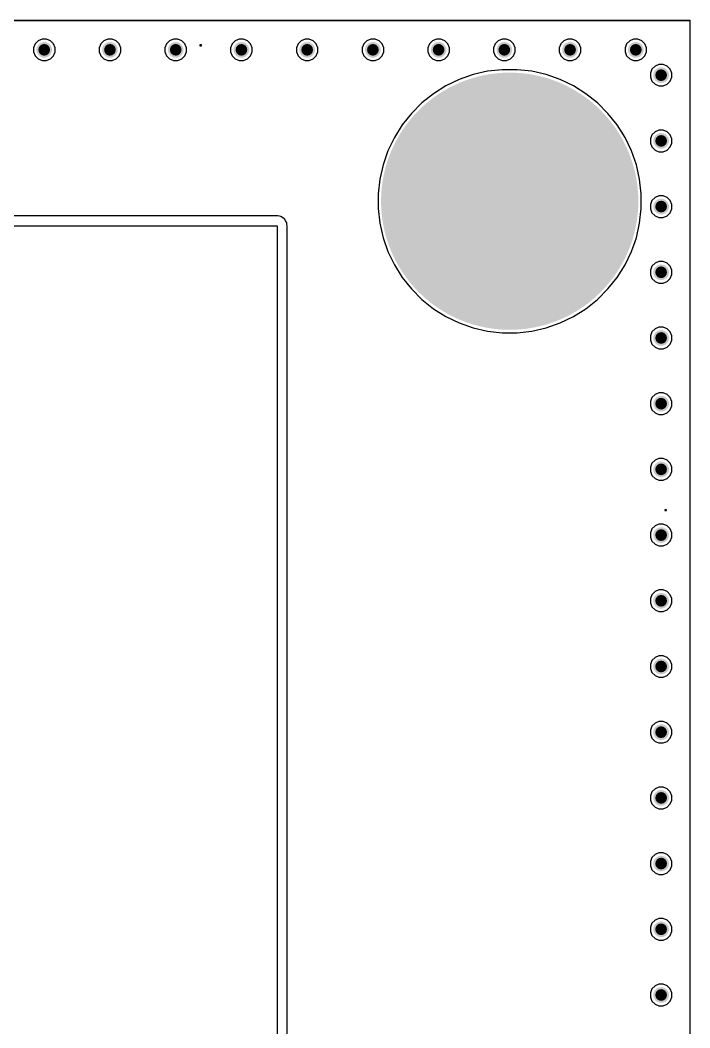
# Model space of a CAD drawing. Header units: millimetres. Extents: x -9 to 259, y -9 to 194.
# Drawn here: x 224 to 258.4, y 142 to 193.8 of the extents above; entities that cross this region are included whole.
import ezdxf

# ---------------------------------------------------------------- set-up
doc = ezdxf.new("R2010")
doc.units = ezdxf.units.MM
for name, color, linetype in [('BottomLayer', 5, 'Continuous'), ('BottomSolder', 6, 'Continuous'), ('MultiLayer', 9, 'Continuous'), ('PadHoleLayer', 156, 'Continuous'), ('TopLayer', 1, 'Continuous'), ('TopOverlay', 2, 'Continuous'), ('TopSolder', 216, 'Continuous'), ('ViaHoleLayer', 16, 'Continuous')]:
    doc.layers.add(name, color=color, linetype=linetype)

msp = doc.modelspace()

# ---------------------------------------------------------------- hatches: boundary and pattern name
at = {"layer": 'BottomLayer'}
h = msp.add_hatch(color=5, dxfattribs=at)
edge = h.paths.add_edge_path()
edge.add_arc((225.234, 192.253), 0.3, 0, 360)
h = msp.add_hatch(color=5, dxfattribs=at)
edge = h.paths.add_edge_path()
edge.add_arc((225.234, 192.253), 0.3, 0, 360)
h = msp.add_hatch(color=5, dxfattribs=at)
edge = h.paths.add_edge_path()
edge.add_arc((228.607, 192.253), 0.3, 0, 360)
h = msp.add_hatch(color=5, dxfattribs=at)
edge = h.paths.add_edge_path()
edge.add_arc((231.981, 192.253), 0.3, 0, 360)
h = msp.add_hatch(color=5, dxfattribs=at)
edge = h.paths.add_edge_path()
edge.add_arc((235.354, 192.253), 0.3, 0, 360)
h = msp.add_hatch(color=5, dxfattribs=at)
edge = h.paths.add_edge_path()
edge.add_arc((238.728, 192.253), 0.3, 0, 360)
h = msp.add_hatch(color=5, dxfattribs=at)
edge = h.paths.add_edge_path()
edge.add_arc((242.101, 192.253), 0.3, 0, 360)
h = msp.add_hatch(color=5, dxfattribs=at)
edge = h.paths.add_edge_path()
edge.add_arc((245.474, 192.253), 0.3, 0, 360)
h = msp.add_hatch(color=5, dxfattribs=at)
edge = h.paths.add_edge_path()
edge.add_arc((248.848, 192.253), 0.3, 0, 360)
h = msp.add_hatch(color=5, dxfattribs=at)
edge = h.paths.add_edge_path()
edge.add_arc((252.221, 192.253), 0.3, 0, 360)
h = msp.add_hatch(color=5, dxfattribs=at)
edge = h.paths.add_edge_path()
edge.add_arc((255.595, 192.253), 0.3, 0, 360)
h = msp.add_hatch(color=5, dxfattribs=at)
edge = h.paths.add_edge_path()
edge.add_arc((249.123, 184.48), 6.5, 0, 360)
h = msp.add_hatch(color=5, dxfattribs=at)
edge = h.paths.add_edge_path()
edge.add_arc((256.896, 190.952), 0.3, 0, 360)
h = msp.add_hatch(color=5, dxfattribs=at)
edge = h.paths.add_edge_path()
edge.add_arc((256.896, 187.578), 0.3, 0, 360)
h = msp.add_hatch(color=5, dxfattribs=at)
edge = h.paths.add_edge_path()
edge.add_arc((256.896, 184.205), 0.3, 0, 360)
h = msp.add_hatch(color=5, dxfattribs=at)
edge = h.paths.add_edge_path()
edge.add_arc((256.896, 180.832), 0.3, 0, 360)
h = msp.add_hatch(color=5, dxfattribs=at)
edge = h.paths.add_edge_path()
edge.add_arc((256.896, 177.458), 0.3, 0, 360)
h = msp.add_hatch(color=5, dxfattribs=at)
edge = h.paths.add_edge_path()
edge.add_arc((256.896, 174.085), 0.3, 0, 360)
h = msp.add_hatch(color=5, dxfattribs=at)
edge = h.paths.add_edge_path()
edge.add_arc((256.896, 170.711), 0.3, 0, 360)
h = msp.add_hatch(color=5, dxfattribs=at)
edge = h.paths.add_edge_path()
edge.add_arc((256.896, 167.338), 0.3, 0, 360)
h = msp.add_hatch(color=5, dxfattribs=at)
edge = h.paths.add_edge_path()
edge.add_arc((256.896, 163.965), 0.3, 0, 360)
h = msp.add_hatch(color=5, dxfattribs=at)
edge = h.paths.add_edge_path()
edge.add_arc((256.896, 160.591), 0.3, 0, 360)
h = msp.add_hatch(color=5, dxfattribs=at)
edge = h.paths.add_edge_path()
edge.add_arc((256.896, 157.218), 0.3, 0, 360)
h = msp.add_hatch(color=5, dxfattribs=at)
edge = h.paths.add_edge_path()
edge.add_arc((256.896, 153.844), 0.3, 0, 360)
h = msp.add_hatch(color=5, dxfattribs=at)
edge = h.paths.add_edge_path()
edge.add_arc((256.896, 150.471), 0.3, 0, 360)
h = msp.add_hatch(color=5, dxfattribs=at)
edge = h.paths.add_edge_path()
edge.add_arc((256.896, 147.098), 0.3, 0, 360)
h = msp.add_hatch(color=5, dxfattribs=at)
edge = h.paths.add_edge_path()
edge.add_arc((256.896, 143.724), 0.3, 0, 360)
at = {"layer": 'BottomSolder'}
h = msp.add_hatch(color=6, dxfattribs=at)
edge = h.paths.add_edge_path()
edge.add_arc((225.234, 192.253), 0.402, 0, 360)
h = msp.add_hatch(color=6, dxfattribs=at)
edge = h.paths.add_edge_path()
edge.add_arc((225.234, 192.253), 0.402, 0, 360)
h = msp.add_hatch(color=6, dxfattribs=at)
edge = h.paths.add_edge_path()
edge.add_arc((228.607, 192.253), 0.402, 0, 360)
h = msp.add_hatch(color=6, dxfattribs=at)
edge = h.paths.add_edge_path()
edge.add_arc((231.981, 192.253), 0.402, 0, 360)
h = msp.add_hatch(color=6, dxfattribs=at)
edge = h.paths.add_edge_path()
edge.add_arc((235.354, 192.253), 0.402, 0, 360)
h = msp.add_hatch(color=6, dxfattribs=at)
edge = h.paths.add_edge_path()
edge.add_arc((238.728, 192.253), 0.402, 0, 360)
h = msp.add_hatch(color=6, dxfattribs=at)
edge = h.paths.add_edge_path()
edge.add_arc((242.101, 192.253), 0.402, 0, 360)
h = msp.add_hatch(color=6, dxfattribs=at)
edge = h.paths.add_edge_path()
edge.add_arc((245.474, 192.253), 0.402, 0, 360)
h = msp.add_hatch(color=6, dxfattribs=at)
edge = h.paths.add_edge_path()
edge.add_arc((248.848, 192.253), 0.402, 0, 360)
h = msp.add_hatch(color=6, dxfattribs=at)
edge = h.paths.add_edge_path()
edge.add_arc((252.221, 192.253), 0.402, 0, 360)
h = msp.add_hatch(color=6, dxfattribs=at)
edge = h.paths.add_edge_path()
edge.add_arc((255.595, 192.253), 0.402, 0, 360)
h = msp.add_hatch(color=6, dxfattribs=at)
edge = h.paths.add_edge_path()
edge.add_arc((249.123, 184.48), 6.602, 0, 360)
h = msp.add_hatch(color=6, dxfattribs=at)
edge = h.paths.add_edge_path()
edge.add_arc((256.896, 190.952), 0.402, 0, 360)
h = msp.add_hatch(color=6, dxfattribs=at)
edge = h.paths.add_edge_path()
edge.add_arc((256.896, 187.578), 0.402, 0, 360)
h = msp.add_hatch(color=6, dxfattribs=at)
edge = h.paths.add_edge_path()
edge.add_arc((256.896, 184.205), 0.402, 0, 360)
h = msp.add_hatch(color=6, dxfattribs=at)
edge = h.paths.add_edge_path()
edge.add_arc((256.896, 180.832), 0.402, 0, 360)
h = msp.add_hatch(color=6, dxfattribs=at)
edge = h.paths.add_edge_path()
edge.add_arc((256.896, 177.458), 0.402, 0, 360)
h = msp.add_hatch(color=6, dxfattribs=at)
edge = h.paths.add_edge_path()
edge.add_arc((256.896, 174.085), 0.402, 0, 360)
h = msp.add_hatch(color=6, dxfattribs=at)
edge = h.paths.add_edge_path()
edge.add_arc((256.896, 170.711), 0.402, 0, 360)
h = msp.add_hatch(color=6, dxfattribs=at)
edge = h.paths.add_edge_path()
edge.add_arc((256.896, 167.338), 0.402, 0, 360)
h = msp.add_hatch(color=6, dxfattribs=at)
edge = h.paths.add_edge_path()
edge.add_arc((256.896, 163.965), 0.402, 0, 360)
h = msp.add_hatch(color=6, dxfattribs=at)
edge = h.paths.add_edge_path()
edge.add_arc((256.896, 160.591), 0.402, 0, 360)
h = msp.add_hatch(color=6, dxfattribs=at)
edge = h.paths.add_edge_path()
edge.add_arc((256.896, 157.218), 0.402, 0, 360)
h = msp.add_hatch(color=6, dxfattribs=at)
edge = h.paths.add_edge_path()
edge.add_arc((256.896, 153.844), 0.402, 0, 360)
h = msp.add_hatch(color=6, dxfattribs=at)
edge = h.paths.add_edge_path()
edge.add_arc((256.896, 150.471), 0.402, 0, 360)
h = msp.add_hatch(color=6, dxfattribs=at)
edge = h.paths.add_edge_path()
edge.add_arc((256.896, 147.098), 0.402, 0, 360)
h = msp.add_hatch(color=6, dxfattribs=at)
edge = h.paths.add_edge_path()
edge.add_arc((256.896, 143.724), 0.402, 0, 360)
at = {"layer": 'MultiLayer'}
h = msp.add_hatch(color=9, dxfattribs=at)
edge = h.paths.add_edge_path()
edge.add_arc((249.123, 184.48), 6.5, 0, 360)
at = {"layer": 'PadHoleLayer'}
h = msp.add_hatch(color=156, dxfattribs=at)
edge = h.paths.add_edge_path()
edge.add_arc((249.123, 184.48), 4, 0, 360)
at = {"layer": 'TopLayer'}
h = msp.add_hatch(color=1, dxfattribs=at)
edge = h.paths.add_edge_path()
edge.add_arc((225.234, 192.253), 0.3, 0, 360)
h = msp.add_hatch(color=1, dxfattribs=at)
edge = h.paths.add_edge_path()
edge.add_arc((225.234, 192.253), 0.3, 0, 360)
h = msp.add_hatch(color=1, dxfattribs=at)
edge = h.paths.add_edge_path()
edge.add_arc((228.607, 192.253), 0.3, 0, 360)
h = msp.add_hatch(color=1, dxfattribs=at)
edge = h.paths.add_edge_path()
edge.add_arc((231.981, 192.253), 0.3, 0, 360)
h = msp.add_hatch(color=1, dxfattribs=at)
edge = h.paths.add_edge_path()
edge.add_arc((235.354, 192.253), 0.3, 0, 360)
h = msp.add_hatch(color=1, dxfattribs=at)
edge = h.paths.add_edge_path()
edge.add_arc((238.728, 192.253), 0.3, 0, 360)
h = msp.add_hatch(color=1, dxfattribs=at)
edge = h.paths.add_edge_path()
edge.add_arc((242.101, 192.253), 0.3, 0, 360)
h = msp.add_hatch(color=1, dxfattribs=at)
edge = h.paths.add_edge_path()
edge.add_arc((245.474, 192.253), 0.3, 0, 360)
h = msp.add_hatch(color=1, dxfattribs=at)
edge = h.paths.add_edge_path()
edge.add_arc((248.848, 192.253), 0.3, 0, 360)
h = msp.add_hatch(color=1, dxfattribs=at)
edge = h.paths.add_edge_path()
edge.add_arc((252.221, 192.253), 0.3, 0, 360)
h = msp.add_hatch(color=1, dxfattribs=at)
edge = h.paths.add_edge_path()
edge.add_arc((255.595, 192.253), 0.3, 0, 360)
h = msp.add_hatch(color=1, dxfattribs=at)
edge = h.paths.add_edge_path()
edge.add_arc((249.123, 184.48), 6.5, 0, 360)
h = msp.add_hatch(color=1, dxfattribs=at)
edge = h.paths.add_edge_path()
edge.add_arc((256.896, 190.952), 0.3, 0, 360)
h = msp.add_hatch(color=1, dxfattribs=at)
edge = h.paths.add_edge_path()
edge.add_arc((256.896, 187.578), 0.3, 0, 360)
h = msp.add_hatch(color=1, dxfattribs=at)
edge = h.paths.add_edge_path()
edge.add_arc((256.896, 184.205), 0.3, 0, 360)
h = msp.add_hatch(color=1, dxfattribs=at)
edge = h.paths.add_edge_path()
edge.add_arc((256.896, 180.832), 0.3, 0, 360)
h = msp.add_hatch(color=1, dxfattribs=at)
edge = h.paths.add_edge_path()
edge.add_arc((256.896, 177.458), 0.3, 0, 360)
h = msp.add_hatch(color=1, dxfattribs=at)
edge = h.paths.add_edge_path()
edge.add_arc((256.896, 174.085), 0.3, 0, 360)
h = msp.add_hatch(color=1, dxfattribs=at)
edge = h.paths.add_edge_path()
edge.add_arc((256.896, 170.711), 0.3, 0, 360)
h = msp.add_hatch(color=1, dxfattribs=at)
edge = h.paths.add_edge_path()
edge.add_arc((256.896, 167.338), 0.3, 0, 360)
h = msp.add_hatch(color=1, dxfattribs=at)
edge = h.paths.add_edge_path()
edge.add_arc((256.896, 163.965), 0.3, 0, 360)
h = msp.add_hatch(color=1, dxfattribs=at)
edge = h.paths.add_edge_path()
edge.add_arc((256.896, 160.591), 0.3, 0, 360)
h = msp.add_hatch(color=1, dxfattribs=at)
edge = h.paths.add_edge_path()
edge.add_arc((256.896, 157.218), 0.3, 0, 360)
h = msp.add_hatch(color=1, dxfattribs=at)
edge = h.paths.add_edge_path()
edge.add_arc((256.896, 153.844), 0.3, 0, 360)
h = msp.add_hatch(color=1, dxfattribs=at)
edge = h.paths.add_edge_path()
edge.add_arc((256.896, 150.471), 0.3, 0, 360)
h = msp.add_hatch(color=1, dxfattribs=at)
edge = h.paths.add_edge_path()
edge.add_arc((256.896, 147.098), 0.3, 0, 360)
h = msp.add_hatch(color=1, dxfattribs=at)
edge = h.paths.add_edge_path()
edge.add_arc((256.896, 143.724), 0.3, 0, 360)
at = {"layer": 'TopSolder'}
h = msp.add_hatch(color=216, dxfattribs=at)
edge = h.paths.add_edge_path()
edge.add_arc((225.234, 192.253), 0.402, 0, 360)
h = msp.add_hatch(color=216, dxfattribs=at)
edge = h.paths.add_edge_path()
edge.add_arc((225.234, 192.253), 0.402, 0, 360)
h = msp.add_hatch(color=216, dxfattribs=at)
edge = h.paths.add_edge_path()
edge.add_arc((228.607, 192.253), 0.402, 0, 360)
h = msp.add_hatch(color=216, dxfattribs=at)
edge = h.paths.add_edge_path()
edge.add_arc((231.981, 192.253), 0.402, 0, 360)
h = msp.add_hatch(color=216, dxfattribs=at)
edge = h.paths.add_edge_path()
edge.add_arc((235.354, 192.253), 0.402, 0, 360)
h = msp.add_hatch(color=216, dxfattribs=at)
edge = h.paths.add_edge_path()
edge.add_arc((238.728, 192.253), 0.402, 0, 360)
h = msp.add_hatch(color=216, dxfattribs=at)
edge = h.paths.add_edge_path()
edge.add_arc((242.101, 192.253), 0.402, 0, 360)
h = msp.add_hatch(color=216, dxfattribs=at)
edge = h.paths.add_edge_path()
edge.add_arc((245.474, 192.253), 0.402, 0, 360)
h = msp.add_hatch(color=216, dxfattribs=at)
edge = h.paths.add_edge_path()
edge.add_arc((248.848, 192.253), 0.402, 0, 360)
h = msp.add_hatch(color=216, dxfattribs=at)
edge = h.paths.add_edge_path()
edge.add_arc((252.221, 192.253), 0.402, 0, 360)
h = msp.add_hatch(color=216, dxfattribs=at)
edge = h.paths.add_edge_path()
edge.add_arc((255.595, 192.253), 0.402, 0, 360)
h = msp.add_hatch(color=216, dxfattribs=at)
edge = h.paths.add_edge_path()
edge.add_arc((249.123, 184.48), 6.602, 0, 360)
h = msp.add_hatch(color=216, dxfattribs=at)
edge = h.paths.add_edge_path()
edge.add_arc((256.896, 190.952), 0.402, 0, 360)
h = msp.add_hatch(color=216, dxfattribs=at)
edge = h.paths.add_edge_path()
edge.add_arc((256.896, 187.578), 0.402, 0, 360)
h = msp.add_hatch(color=216, dxfattribs=at)
edge = h.paths.add_edge_path()
edge.add_arc((256.896, 184.205), 0.402, 0, 360)
h = msp.add_hatch(color=216, dxfattribs=at)
edge = h.paths.add_edge_path()
edge.add_arc((256.896, 180.832), 0.402, 0, 360)
h = msp.add_hatch(color=216, dxfattribs=at)
edge = h.paths.add_edge_path()
edge.add_arc((256.896, 177.458), 0.402, 0, 360)
h = msp.add_hatch(color=216, dxfattribs=at)
edge = h.paths.add_edge_path()
edge.add_arc((256.896, 174.085), 0.402, 0, 360)
h = msp.add_hatch(color=216, dxfattribs=at)
edge = h.paths.add_edge_path()
edge.add_arc((256.896, 170.711), 0.402, 0, 360)
h = msp.add_hatch(color=216, dxfattribs=at)
edge = h.paths.add_edge_path()
edge.add_arc((256.896, 167.338), 0.402, 0, 360)
h = msp.add_hatch(color=216, dxfattribs=at)
edge = h.paths.add_edge_path()
edge.add_arc((256.896, 163.965), 0.402, 0, 360)
h = msp.add_hatch(color=216, dxfattribs=at)
edge = h.paths.add_edge_path()
edge.add_arc((256.896, 160.591), 0.402, 0, 360)
h = msp.add_hatch(color=216, dxfattribs=at)
edge = h.paths.add_edge_path()
edge.add_arc((256.896, 157.218), 0.402, 0, 360)
h = msp.add_hatch(color=216, dxfattribs=at)
edge = h.paths.add_edge_path()
edge.add_arc((256.896, 153.844), 0.402, 0, 360)
h = msp.add_hatch(color=216, dxfattribs=at)
edge = h.paths.add_edge_path()
edge.add_arc((256.896, 150.471), 0.402, 0, 360)
h = msp.add_hatch(color=216, dxfattribs=at)
edge = h.paths.add_edge_path()
edge.add_arc((256.896, 147.098), 0.402, 0, 360)
h = msp.add_hatch(color=216, dxfattribs=at)
edge = h.paths.add_edge_path()
edge.add_arc((256.896, 143.724), 0.402, 0, 360)
at = {"layer": 'ViaHoleLayer'}
h = msp.add_hatch(color=16, dxfattribs=at)
edge = h.paths.add_edge_path()
edge.add_arc((225.234, 192.253), 0.15, 0, 360)
h = msp.add_hatch(color=16, dxfattribs=at)
edge = h.paths.add_edge_path()
edge.add_arc((225.234, 192.253), 0.15, 0, 360)
h = msp.add_hatch(color=16, dxfattribs=at)
edge = h.paths.add_edge_path()
edge.add_arc((228.607, 192.253), 0.15, 0, 360)
h = msp.add_hatch(color=16, dxfattribs=at)
edge = h.paths.add_edge_path()
edge.add_arc((231.981, 192.253), 0.15, 0, 360)
h = msp.add_hatch(color=16, dxfattribs=at)
edge = h.paths.add_edge_path()
edge.add_arc((235.354, 192.253), 0.15, 0, 360)
h = msp.add_hatch(color=16, dxfattribs=at)
edge = h.paths.add_edge_path()
edge.add_arc((238.728, 192.253), 0.15, 0, 360)
h = msp.add_hatch(color=16, dxfattribs=at)
edge = h.paths.add_edge_path()
edge.add_arc((242.101, 192.253), 0.15, 0, 360)
h = msp.add_hatch(color=16, dxfattribs=at)
edge = h.paths.add_edge_path()
edge.add_arc((245.474, 192.253), 0.15, 0, 360)
h = msp.add_hatch(color=16, dxfattribs=at)
edge = h.paths.add_edge_path()
edge.add_arc((248.848, 192.253), 0.15, 0, 360)
h = msp.add_hatch(color=16, dxfattribs=at)
edge = h.paths.add_edge_path()
edge.add_arc((252.221, 192.253), 0.15, 0, 360)
h = msp.add_hatch(color=16, dxfattribs=at)
edge = h.paths.add_edge_path()
edge.add_arc((255.595, 192.253), 0.15, 0, 360)
h = msp.add_hatch(color=16, dxfattribs=at)
edge = h.paths.add_edge_path()
edge.add_arc((256.896, 190.952), 0.15, 0, 360)
h = msp.add_hatch(color=16, dxfattribs=at)
edge = h.paths.add_edge_path()
edge.add_arc((256.896, 187.578), 0.15, 0, 360)
h = msp.add_hatch(color=16, dxfattribs=at)
edge = h.paths.add_edge_path()
edge.add_arc((256.896, 184.205), 0.15, 0, 360)
h = msp.add_hatch(color=16, dxfattribs=at)
edge = h.paths.add_edge_path()
edge.add_arc((256.896, 180.832), 0.15, 0, 360)
h = msp.add_hatch(color=16, dxfattribs=at)
edge = h.paths.add_edge_path()
edge.add_arc((256.896, 177.458), 0.15, 0, 360)
h = msp.add_hatch(color=16, dxfattribs=at)
edge = h.paths.add_edge_path()
edge.add_arc((256.896, 174.085), 0.15, 0, 360)
h = msp.add_hatch(color=16, dxfattribs=at)
edge = h.paths.add_edge_path()
edge.add_arc((256.896, 170.711), 0.15, 0, 360)
h = msp.add_hatch(color=16, dxfattribs=at)
edge = h.paths.add_edge_path()
edge.add_arc((256.896, 167.338), 0.15, 0, 360)
h = msp.add_hatch(color=16, dxfattribs=at)
edge = h.paths.add_edge_path()
edge.add_arc((256.896, 163.965), 0.15, 0, 360)
h = msp.add_hatch(color=16, dxfattribs=at)
edge = h.paths.add_edge_path()
edge.add_arc((256.896, 160.591), 0.15, 0, 360)
h = msp.add_hatch(color=16, dxfattribs=at)
edge = h.paths.add_edge_path()
edge.add_arc((256.896, 157.218), 0.15, 0, 360)
h = msp.add_hatch(color=16, dxfattribs=at)
edge = h.paths.add_edge_path()
edge.add_arc((256.896, 153.844), 0.15, 0, 360)
h = msp.add_hatch(color=16, dxfattribs=at)
edge = h.paths.add_edge_path()
edge.add_arc((256.896, 150.471), 0.15, 0, 360)
h = msp.add_hatch(color=16, dxfattribs=at)
edge = h.paths.add_edge_path()
edge.add_arc((256.896, 147.098), 0.15, 0, 360)
h = msp.add_hatch(color=16, dxfattribs=at)
edge = h.paths.add_edge_path()
edge.add_arc((256.896, 143.724), 0.15, 0, 360)

# ---------------------------------------------------------------- linework, layer by layer
at = {"layer": 'BottomLayer'}
for p, q in [((-9.271, 193.777), (258.369, 193.777)), ((258.369, 193.777), (258.369, 59.106)), ((247.25, 190.98), (246.534, 190.73)), ((247.99, 191.149), (247.25, 190.98)), ((248.744, 191.234), (247.99, 191.149)), ((249.502, 191.234), (248.744, 191.234)), ((250.256, 191.149), (249.502, 191.234)), ((250.996, 190.98), (250.256, 191.149)), ((251.712, 190.73), (250.996, 190.98)), ((245.851, 190.401), (245.209, 189.997)), ((246.534, 190.73), (245.851, 190.401)), ((252.395, 190.401), (251.712, 190.73)), ((253.038, 189.997), (252.395, 190.401)), ((245.209, 189.997), (244.616, 189.524)), ((253.631, 189.524), (253.038, 189.997)), ((244.616, 189.524), (244.079, 188.988)), ((254.167, 188.988), (253.631, 189.524)), ((244.079, 188.988), (243.606, 188.395)), ((254.64, 188.395), (254.167, 188.988)), ((243.606, 188.395), (243.203, 187.752)), ((255.044, 187.752), (254.64, 188.395)), ((243.203, 187.752), (242.873, 187.069)), ((255.373, 187.069), (255.044, 187.752)), ((242.873, 187.069), (242.623, 186.353)), ((255.623, 186.353), (255.373, 187.069)), ((242.623, 186.353), (242.454, 185.613)), ((255.792, 185.613), (255.623, 186.353)), ((242.454, 185.613), (242.369, 184.859)), ((255.877, 184.859), (255.792, 185.613)), ((242.369, 184.859), (242.369, 184.101)), ((255.877, 184.101), (255.877, 184.859)), ((237.185, 183.728), (210.248, 183.728)), ((237.203, 183.725), (237.185, 183.728)), ((237.222, 183.727), (237.203, 183.725)), ((237.302, 183.705), (237.222, 183.727)), ((237.383, 183.689), (237.302, 183.705)), ((237.399, 183.678), (237.383, 183.689)), ((237.417, 183.673), (237.399, 183.678)), ((242.369, 184.101), (242.454, 183.347)), ((255.792, 183.347), (255.877, 184.101)), ((210.248, 183.21), (237.185, 183.21)), ((237.185, 183.21), (237.185, 183.21)), ((237.185, 183.21), (237.185, 90.805)), ((237.482, 183.623), (237.417, 183.673)), ((237.551, 183.576), (237.482, 183.623)), ((237.562, 183.561), (237.551, 183.576)), ((237.576, 183.55), (237.562, 183.561)), ((237.618, 183.477), (237.576, 183.55)), ((237.664, 183.408), (237.618, 183.477)), ((237.667, 183.39), (237.664, 183.408)), ((237.677, 183.374), (237.667, 183.39)), ((237.687, 183.292), (237.677, 183.374)), ((237.703, 183.21), (237.687, 183.292)), ((237.703, 90.805), (237.703, 183.21)), ((242.454, 183.347), (242.623, 182.607)), ((255.623, 182.607), (255.792, 183.347)), ((242.623, 182.607), (242.873, 181.891)), ((255.373, 181.891), (255.623, 182.607)), ((242.873, 181.891), (243.203, 181.208)), ((255.044, 181.208), (255.373, 181.891)), ((243.203, 181.208), (243.606, 180.566)), ((254.64, 180.566), (255.044, 181.208)), ((243.606, 180.566), (244.079, 179.973)), ((254.167, 179.973), (254.64, 180.566)), ((244.079, 179.973), (244.616, 179.436)), ((253.631, 179.436), (254.167, 179.973)), ((244.616, 179.436), (245.209, 178.963)), ((253.038, 178.963), (253.631, 179.436)), ((245.209, 178.963), (245.851, 178.56)), ((245.851, 178.56), (246.534, 178.23)), ((251.712, 178.23), (252.395, 178.56)), ((252.395, 178.56), (253.038, 178.963)), ((246.534, 178.23), (247.25, 177.98)), ((250.996, 177.98), (251.712, 178.23)), ((247.25, 177.98), (247.99, 177.811)), ((247.99, 177.811), (248.744, 177.726)), ((248.744, 177.726), (249.502, 177.726)), ((249.502, 177.726), (250.256, 177.811)), ((250.256, 177.811), (250.996, 177.98))]:
    msp.add_line(p, q, dxfattribs=at)
at = {"layer": 'TopLayer'}
for p, q in [((-9.271, 193.751), (258.369, 193.751)), ((258.369, 193.751), (258.369, 67.259)), ((224.764, 192.566), (224.68, 192.363)), ((224.92, 192.722), (224.764, 192.566)), ((225.124, 192.807), (224.92, 192.722)), ((225.344, 192.807), (225.124, 192.807)), ((225.548, 192.722), (225.344, 192.807)), ((225.704, 192.566), (225.548, 192.722)), ((225.788, 192.363), (225.704, 192.566)), ((228.138, 192.566), (228.053, 192.363)), ((228.294, 192.722), (228.138, 192.566)), ((228.497, 192.807), (228.294, 192.722)), ((228.718, 192.807), (228.497, 192.807)), ((228.921, 192.722), (228.718, 192.807)), ((229.077, 192.566), (228.921, 192.722)), ((229.161, 192.363), (229.077, 192.566)), ((231.511, 192.566), (231.427, 192.363)), ((231.667, 192.722), (231.511, 192.566)), ((231.871, 192.807), (231.667, 192.722)), ((232.091, 192.807), (231.871, 192.807)), ((232.295, 192.722), (232.091, 192.807)), ((232.451, 192.566), (232.295, 192.722)), ((232.535, 192.363), (232.451, 192.566)), ((234.885, 192.566), (234.8, 192.363)), ((235.04, 192.722), (234.885, 192.566)), ((235.244, 192.807), (235.04, 192.722)), ((235.464, 192.807), (235.244, 192.807)), ((235.668, 192.722), (235.464, 192.807)), ((235.824, 192.566), (235.668, 192.722)), ((235.908, 192.363), (235.824, 192.566)), ((238.258, 192.566), (238.174, 192.363)), ((238.414, 192.722), (238.258, 192.566)), ((238.617, 192.807), (238.414, 192.722)), ((238.838, 192.807), (238.617, 192.807)), ((239.041, 192.722), (238.838, 192.807)), ((239.197, 192.566), (239.041, 192.722)), ((239.282, 192.363), (239.197, 192.566)), ((241.631, 192.566), (241.547, 192.363)), ((241.787, 192.722), (241.631, 192.566)), ((241.991, 192.807), (241.787, 192.722)), ((242.211, 192.807), (241.991, 192.807)), ((242.415, 192.722), (242.211, 192.807)), ((242.571, 192.566), (242.415, 192.722)), ((242.655, 192.363), (242.571, 192.566)), ((245.005, 192.566), (244.92, 192.363)), ((245.161, 192.722), (245.005, 192.566)), ((245.364, 192.807), (245.161, 192.722)), ((245.585, 192.807), (245.364, 192.807)), ((245.788, 192.722), (245.585, 192.807)), ((245.944, 192.566), (245.788, 192.722)), ((246.028, 192.363), (245.944, 192.566)), ((248.378, 192.566), (248.294, 192.363)), ((248.534, 192.722), (248.378, 192.566)), ((248.738, 192.807), (248.534, 192.722)), ((248.958, 192.807), (248.738, 192.807)), ((249.162, 192.722), (248.958, 192.807)), ((249.318, 192.566), (249.162, 192.722)), ((249.402, 192.363), (249.318, 192.566)), ((251.752, 192.566), (251.667, 192.363)), ((251.907, 192.722), (251.752, 192.566)), ((252.111, 192.807), (251.907, 192.722)), ((252.331, 192.807), (252.111, 192.807)), ((252.535, 192.722), (252.331, 192.807)), ((252.691, 192.566), (252.535, 192.722)), ((252.775, 192.363), (252.691, 192.566)), ((255.125, 192.566), (255.041, 192.363)), ((255.281, 192.722), (255.125, 192.566)), ((255.484, 192.807), (255.281, 192.722)), ((255.705, 192.807), (255.484, 192.807)), ((255.908, 192.722), (255.705, 192.807)), ((256.064, 192.566), (255.908, 192.722)), ((256.149, 192.363), (256.064, 192.566)), ((224.68, 192.363), (224.68, 192.142)), ((224.68, 192.142), (224.764, 191.939)), ((225.704, 191.939), (225.788, 192.142)), ((225.788, 192.142), (225.788, 192.363)), ((228.053, 192.363), (228.053, 192.142)), ((228.053, 192.142), (228.138, 191.939)), ((229.077, 191.939), (229.161, 192.142)), ((229.161, 192.142), (229.161, 192.363)), ((231.427, 192.363), (231.427, 192.142)), ((231.427, 192.142), (231.511, 191.939)), ((232.451, 191.939), (232.535, 192.142)), ((232.535, 192.142), (232.535, 192.363)), ((234.8, 192.363), (234.8, 192.142)), ((234.8, 192.142), (234.885, 191.939)), ((235.824, 191.939), (235.908, 192.142)), ((235.908, 192.142), (235.908, 192.363)), ((238.174, 192.363), (238.174, 192.142)), ((238.174, 192.142), (238.258, 191.939)), ((239.197, 191.939), (239.282, 192.142)), ((239.282, 192.142), (239.282, 192.363)), ((241.547, 192.363), (241.547, 192.142)), ((241.547, 192.142), (241.631, 191.939)), ((242.571, 191.939), (242.655, 192.142)), ((242.655, 192.142), (242.655, 192.363)), ((244.92, 192.363), (244.92, 192.142)), ((244.92, 192.142), (245.005, 191.939)), ((245.944, 191.939), (246.028, 192.142)), ((246.028, 192.142), (246.028, 192.363)), ((248.294, 192.363), (248.294, 192.142)), ((248.294, 192.142), (248.378, 191.939)), ((249.318, 191.939), (249.402, 192.142)), ((249.402, 192.142), (249.402, 192.363)), ((251.667, 192.363), (251.667, 192.142)), ((251.667, 192.142), (251.752, 191.939)), ((252.691, 191.939), (252.775, 192.142)), ((252.775, 192.142), (252.775, 192.363)), ((255.041, 192.363), (255.041, 192.142)), ((255.041, 192.142), (255.125, 191.939)), ((256.064, 191.939), (256.149, 192.142)), ((256.149, 192.142), (256.149, 192.363)), ((224.764, 191.939), (224.92, 191.783)), ((224.92, 191.783), (225.124, 191.699)), ((225.124, 191.699), (225.344, 191.699)), ((225.344, 191.699), (225.548, 191.783)), ((225.548, 191.783), (225.704, 191.939)), ((228.138, 191.939), (228.294, 191.783)), ((228.294, 191.783), (228.497, 191.699)), ((228.497, 191.699), (228.718, 191.699)), ((228.718, 191.699), (228.921, 191.783)), ((228.921, 191.783), (229.077, 191.939)), ((231.511, 191.939), (231.667, 191.783)), ((231.667, 191.783), (231.871, 191.699)), ((231.871, 191.699), (232.091, 191.699)), ((232.091, 191.699), (232.295, 191.783)), ((232.295, 191.783), (232.451, 191.939)), ((234.885, 191.939), (235.04, 191.783)), ((235.04, 191.783), (235.244, 191.699)), ((235.244, 191.699), (235.464, 191.699)), ((235.464, 191.699), (235.668, 191.783)), ((235.668, 191.783), (235.824, 191.939)), ((238.258, 191.939), (238.414, 191.783)), ((238.414, 191.783), (238.617, 191.699)), ((238.617, 191.699), (238.838, 191.699)), ((238.838, 191.699), (239.041, 191.783)), ((239.041, 191.783), (239.197, 191.939)), ((241.631, 191.939), (241.787, 191.783)), ((241.787, 191.783), (241.991, 191.699)), ((241.991, 191.699), (242.211, 191.699)), ((242.211, 191.699), (242.415, 191.783)), ((242.415, 191.783), (242.571, 191.939)), ((245.005, 191.939), (245.161, 191.783)), ((245.161, 191.783), (245.364, 191.699)), ((245.364, 191.699), (245.585, 191.699)), ((245.585, 191.699), (245.788, 191.783)), ((245.788, 191.783), (245.944, 191.939)), ((248.378, 191.939), (248.534, 191.783)), ((248.534, 191.783), (248.738, 191.699)), ((248.738, 191.699), (248.958, 191.699)), ((248.958, 191.699), (249.162, 191.783)), ((249.162, 191.783), (249.318, 191.939)), ((251.752, 191.939), (251.907, 191.783)), ((251.907, 191.783), (252.111, 191.699)), ((252.111, 191.699), (252.331, 191.699)), ((252.331, 191.699), (252.535, 191.783)), ((252.535, 191.783), (252.691, 191.939)), ((255.125, 191.939), (255.281, 191.783)), ((255.281, 191.783), (255.484, 191.699)), ((255.484, 191.699), (255.705, 191.699)), ((255.705, 191.699), (255.908, 191.783)), ((255.908, 191.783), (256.064, 191.939)), ((256.785, 191.506), (256.582, 191.421)), ((257.006, 191.506), (256.785, 191.506)), ((257.209, 191.421), (257.006, 191.506)), ((247.25, 190.98), (246.534, 190.73)), ((247.99, 191.149), (247.25, 190.98)), ((248.744, 191.234), (247.99, 191.149)), ((249.502, 191.234), (248.744, 191.234)), ((250.256, 191.149), (249.502, 191.234)), ((250.996, 190.98), (250.256, 191.149)), ((251.712, 190.73), (250.996, 190.98)), ((256.426, 191.266), (256.342, 191.062)), ((256.342, 191.062), (256.342, 190.842)), ((256.582, 191.421), (256.426, 191.266)), ((257.365, 191.266), (257.209, 191.421)), ((257.45, 191.062), (257.365, 191.266)), ((257.45, 190.842), (257.45, 191.062)), ((245.851, 190.401), (245.209, 189.997)), ((246.534, 190.73), (245.851, 190.401)), ((252.395, 190.401), (251.712, 190.73)), ((253.038, 189.997), (252.395, 190.401)), ((256.342, 190.842), (256.426, 190.638)), ((256.426, 190.638), (256.582, 190.482)), ((256.582, 190.482), (256.785, 190.398)), ((257.006, 190.398), (257.209, 190.482)), ((257.209, 190.482), (257.365, 190.638)), ((257.365, 190.638), (257.45, 190.842)), ((245.209, 189.997), (244.616, 189.524)), ((253.631, 189.524), (253.038, 189.997)), ((256.785, 190.398), (257.006, 190.398)), ((244.616, 189.524), (244.079, 188.988)), ((254.167, 188.988), (253.631, 189.524)), ((244.079, 188.988), (243.606, 188.395)), ((254.64, 188.395), (254.167, 188.988)), ((243.606, 188.395), (243.203, 187.752)), ((255.044, 187.752), (254.64, 188.395)), ((256.426, 187.892), (256.342, 187.689)), ((256.582, 188.048), (256.426, 187.892)), ((256.785, 188.132), (256.582, 188.048)), ((257.006, 188.132), (256.785, 188.132)), ((257.209, 188.048), (257.006, 188.132)), ((257.365, 187.892), (257.209, 188.048)), ((257.45, 187.689), (257.365, 187.892)), ((243.203, 187.752), (242.873, 187.069)), ((255.373, 187.069), (255.044, 187.752)), ((256.342, 187.689), (256.342, 187.468)), ((256.342, 187.468), (256.426, 187.264)), ((257.365, 187.264), (257.45, 187.468)), ((257.45, 187.468), (257.45, 187.689)), ((242.873, 187.069), (242.623, 186.353)), ((255.623, 186.353), (255.373, 187.069)), ((256.426, 187.264), (256.582, 187.109)), ((256.582, 187.109), (256.785, 187.024)), ((256.785, 187.024), (257.006, 187.024)), ((257.006, 187.024), (257.209, 187.109)), ((257.209, 187.109), (257.365, 187.264)), ((242.623, 186.353), (242.454, 185.613)), ((255.792, 185.613), (255.623, 186.353)), ((242.454, 185.613), (242.369, 184.859)), ((255.877, 184.859), (255.792, 185.613)), ((242.369, 184.859), (242.369, 184.101)), ((255.877, 184.101), (255.877, 184.859)), ((256.785, 184.759), (256.582, 184.675)), ((257.006, 184.759), (256.785, 184.759)), ((257.209, 184.675), (257.006, 184.759)), ((256.426, 184.519), (256.342, 184.315)), ((256.342, 184.315), (256.342, 184.095)), ((256.582, 184.675), (256.426, 184.519)), ((257.365, 184.519), (257.209, 184.675)), ((257.45, 184.315), (257.365, 184.519)), ((257.45, 184.095), (257.45, 184.315)), ((242.369, 184.101), (242.454, 183.347)), ((255.792, 183.347), (255.877, 184.101)), ((256.342, 184.095), (256.426, 183.891)), ((256.426, 183.891), (256.582, 183.735)), ((256.582, 183.735), (256.785, 183.651)), ((257.006, 183.651), (257.209, 183.735)), ((257.209, 183.735), (257.365, 183.891)), ((257.365, 183.891), (257.45, 184.095)), ((242.454, 183.347), (242.623, 182.607)), ((255.623, 182.607), (255.792, 183.347)), ((256.785, 183.651), (257.006, 183.651)), ((242.623, 182.607), (242.873, 181.891)), ((255.373, 181.891), (255.623, 182.607)), ((242.873, 181.891), (243.203, 181.208)), ((255.044, 181.208), (255.373, 181.891)), ((243.203, 181.208), (243.606, 180.566)), ((254.64, 180.566), (255.044, 181.208)), ((256.426, 181.145), (256.342, 180.942)), ((256.582, 181.301), (256.426, 181.145)), ((256.785, 181.386), (256.582, 181.301)), ((257.006, 181.386), (256.785, 181.386)), ((257.209, 181.301), (257.006, 181.386)), ((257.365, 181.145), (257.209, 181.301)), ((257.45, 180.942), (257.365, 181.145)), ((256.342, 180.942), (256.342, 180.721)), ((256.342, 180.721), (256.426, 180.518)), ((257.365, 180.518), (257.45, 180.721)), ((257.45, 180.721), (257.45, 180.942)), ((243.606, 180.566), (244.079, 179.973)), ((254.167, 179.973), (254.64, 180.566)), ((256.426, 180.518), (256.582, 180.362)), ((256.582, 180.362), (256.785, 180.278)), ((256.785, 180.278), (257.006, 180.278)), ((257.006, 180.278), (257.209, 180.362)), ((257.209, 180.362), (257.365, 180.518)), ((244.079, 179.973), (244.616, 179.436)), ((253.631, 179.436), (254.167, 179.973)), ((244.616, 179.436), (245.209, 178.963)), ((253.038, 178.963), (253.631, 179.436)), ((245.209, 178.963), (245.851, 178.56)), ((245.851, 178.56), (246.534, 178.23)), ((251.712, 178.23), (252.395, 178.56)), ((252.395, 178.56), (253.038, 178.963)), ((246.534, 178.23), (247.25, 177.98)), ((250.996, 177.98), (251.712, 178.23)), ((256.785, 178.012), (256.582, 177.928)), ((257.006, 178.012), (256.785, 178.012)), ((257.209, 177.928), (257.006, 178.012)), ((247.25, 177.98), (247.99, 177.811)), ((247.99, 177.811), (248.744, 177.726)), ((248.744, 177.726), (249.502, 177.726)), ((249.502, 177.726), (250.256, 177.811)), ((250.256, 177.811), (250.996, 177.98)), ((256.426, 177.772), (256.342, 177.568)), ((256.342, 177.568), (256.342, 177.348)), ((256.582, 177.928), (256.426, 177.772)), ((257.365, 177.772), (257.209, 177.928)), ((257.45, 177.568), (257.365, 177.772)), ((257.45, 177.348), (257.45, 177.568)), ((256.342, 177.348), (256.426, 177.144)), ((256.426, 177.144), (256.582, 176.988)), ((256.582, 176.988), (256.785, 176.904)), ((257.006, 176.904), (257.209, 176.988)), ((257.209, 176.988), (257.365, 177.144)), ((257.365, 177.144), (257.45, 177.348)), ((256.785, 176.904), (257.006, 176.904)), ((256.426, 174.399), (256.342, 174.195)), ((256.582, 174.554), (256.426, 174.399)), ((256.785, 174.639), (256.582, 174.554)), ((257.006, 174.639), (256.785, 174.639)), ((257.209, 174.554), (257.006, 174.639)), ((257.365, 174.399), (257.209, 174.554)), ((257.45, 174.195), (257.365, 174.399)), ((256.342, 174.195), (256.342, 173.975)), ((256.342, 173.975), (256.426, 173.771)), ((257.365, 173.771), (257.45, 173.975)), ((257.45, 173.975), (257.45, 174.195)), ((256.426, 173.771), (256.582, 173.615)), ((256.582, 173.615), (256.785, 173.531)), ((256.785, 173.531), (257.006, 173.531)), ((257.006, 173.531), (257.209, 173.615)), ((257.209, 173.615), (257.365, 173.771)), ((256.785, 171.265), (256.582, 171.181)), ((257.006, 171.265), (256.785, 171.265)), ((257.209, 171.181), (257.006, 171.265)), ((256.426, 171.025), (256.342, 170.822)), ((256.342, 170.822), (256.342, 170.601)), ((256.582, 171.181), (256.426, 171.025)), ((257.365, 171.025), (257.209, 171.181)), ((257.45, 170.822), (257.365, 171.025)), ((257.45, 170.601), (257.45, 170.822)), ((256.342, 170.601), (256.426, 170.398)), ((256.426, 170.398), (256.582, 170.242)), ((256.582, 170.242), (256.785, 170.157)), ((257.006, 170.157), (257.209, 170.242)), ((257.209, 170.242), (257.365, 170.398)), ((257.365, 170.398), (257.45, 170.601)), ((256.785, 170.157), (257.006, 170.157)), ((256.426, 167.652), (256.342, 167.448)), ((256.582, 167.808), (256.426, 167.652)), ((256.785, 167.892), (256.582, 167.808)), ((257.006, 167.892), (256.785, 167.892)), ((257.209, 167.808), (257.006, 167.892)), ((257.365, 167.652), (257.209, 167.808)), ((257.45, 167.448), (257.365, 167.652)), ((256.342, 167.448), (256.342, 167.228)), ((256.342, 167.228), (256.426, 167.024)), ((257.365, 167.024), (257.45, 167.228)), ((257.45, 167.228), (257.45, 167.448)), ((256.426, 167.024), (256.582, 166.868)), ((256.582, 166.868), (256.785, 166.784)), ((256.785, 166.784), (257.006, 166.784)), ((257.006, 166.784), (257.209, 166.868)), ((257.209, 166.868), (257.365, 167.024)), ((256.426, 164.278), (256.342, 164.075)), ((256.342, 164.075), (256.342, 163.854)), ((256.582, 164.434), (256.426, 164.278)), ((256.785, 164.519), (256.582, 164.434)), ((257.006, 164.519), (256.785, 164.519)), ((257.209, 164.434), (257.006, 164.519)), ((257.365, 164.278), (257.209, 164.434)), ((257.45, 164.075), (257.365, 164.278)), ((257.45, 163.854), (257.45, 164.075)), ((256.342, 163.854), (256.426, 163.651)), ((256.426, 163.651), (256.582, 163.495)), ((257.209, 163.495), (257.365, 163.651)), ((257.365, 163.651), (257.45, 163.854)), ((256.582, 163.495), (256.785, 163.411)), ((256.785, 163.411), (257.006, 163.411)), ((257.006, 163.411), (257.209, 163.495)), ((256.582, 161.061), (256.426, 160.905)), ((256.785, 161.145), (256.582, 161.061)), ((257.006, 161.145), (256.785, 161.145)), ((257.209, 161.061), (257.006, 161.145)), ((257.365, 160.905), (257.209, 161.061)), ((256.426, 160.905), (256.342, 160.701)), ((256.342, 160.701), (256.342, 160.481)), ((256.342, 160.481), (256.426, 160.277)), ((257.45, 160.701), (257.365, 160.905)), ((257.365, 160.277), (257.45, 160.481)), ((257.45, 160.481), (257.45, 160.701)), ((256.426, 160.277), (256.582, 160.121)), ((256.582, 160.121), (256.785, 160.037)), ((256.785, 160.037), (257.006, 160.037)), ((257.006, 160.037), (257.209, 160.121)), ((257.209, 160.121), (257.365, 160.277)), ((256.426, 157.532), (256.342, 157.328)), ((256.342, 157.328), (256.342, 157.108)), ((256.582, 157.687), (256.426, 157.532)), ((256.785, 157.772), (256.582, 157.687)), ((257.006, 157.772), (256.785, 157.772)), ((257.209, 157.687), (257.006, 157.772)), ((257.365, 157.532), (257.209, 157.687)), ((257.45, 157.328), (257.365, 157.532)), ((257.45, 157.108), (257.45, 157.328)), ((256.342, 157.108), (256.426, 156.904)), ((256.426, 156.904), (256.582, 156.748)), ((257.209, 156.748), (257.365, 156.904)), ((257.365, 156.904), (257.45, 157.108)), ((256.582, 156.748), (256.785, 156.664)), ((256.785, 156.664), (257.006, 156.664)), ((257.006, 156.664), (257.209, 156.748)), ((256.582, 154.314), (256.426, 154.158)), ((256.785, 154.398), (256.582, 154.314)), ((257.006, 154.398), (256.785, 154.398)), ((257.209, 154.314), (257.006, 154.398)), ((257.365, 154.158), (257.209, 154.314)), ((256.426, 154.158), (256.342, 153.955)), ((256.342, 153.955), (256.342, 153.734)), ((256.342, 153.734), (256.426, 153.531)), ((257.45, 153.955), (257.365, 154.158)), ((257.365, 153.531), (257.45, 153.734)), ((257.45, 153.734), (257.45, 153.955)), ((256.426, 153.531), (256.582, 153.375)), ((256.582, 153.375), (256.785, 153.29)), ((256.785, 153.29), (257.006, 153.29)), ((257.006, 153.29), (257.209, 153.375)), ((257.209, 153.375), (257.365, 153.531)), ((256.426, 150.785), (256.342, 150.581)), ((256.342, 150.581), (256.342, 150.361)), ((256.582, 150.941), (256.426, 150.785)), ((256.785, 151.025), (256.582, 150.941)), ((257.006, 151.025), (256.785, 151.025)), ((257.209, 150.941), (257.006, 151.025)), ((257.365, 150.785), (257.209, 150.941)), ((257.45, 150.581), (257.365, 150.785)), ((257.45, 150.361), (257.45, 150.581)), ((256.342, 150.361), (256.426, 150.157)), ((256.426, 150.157), (256.582, 150.001)), ((257.209, 150.001), (257.365, 150.157)), ((257.365, 150.157), (257.45, 150.361)), ((256.582, 150.001), (256.785, 149.917)), ((256.785, 149.917), (257.006, 149.917)), ((257.006, 149.917), (257.209, 150.001)), ((256.582, 147.567), (256.426, 147.411)), ((256.785, 147.652), (256.582, 147.567)), ((257.006, 147.652), (256.785, 147.652)), ((257.209, 147.567), (257.006, 147.652)), ((257.365, 147.411), (257.209, 147.567)), ((256.426, 147.411), (256.342, 147.208)), ((256.342, 147.208), (256.342, 146.987)), ((256.342, 146.987), (256.426, 146.784)), ((257.45, 147.208), (257.365, 147.411)), ((257.365, 146.784), (257.45, 146.987)), ((257.45, 146.987), (257.45, 147.208)), ((256.426, 146.784), (256.582, 146.628)), ((256.582, 146.628), (256.785, 146.544)), ((256.785, 146.544), (257.006, 146.544)), ((257.006, 146.544), (257.209, 146.628)), ((257.209, 146.628), (257.365, 146.784)), ((256.426, 144.038), (256.342, 143.834)), ((256.582, 144.194), (256.426, 144.038)), ((256.785, 144.278), (256.582, 144.194)), ((257.006, 144.278), (256.785, 144.278)), ((257.209, 144.194), (257.006, 144.278)), ((257.365, 144.038), (257.209, 144.194)), ((257.45, 143.834), (257.365, 144.038)), ((256.342, 143.834), (256.342, 143.614)), ((256.342, 143.614), (256.426, 143.41)), ((256.426, 143.41), (256.582, 143.255)), ((257.209, 143.255), (257.365, 143.41)), ((257.365, 143.41), (257.45, 143.614)), ((257.45, 143.614), (257.45, 143.834)), ((256.582, 143.255), (256.785, 143.17)), ((256.785, 143.17), (257.006, 143.17)), ((257.006, 143.17), (257.209, 143.255))]:
    msp.add_line(p, q, dxfattribs=at)
at = {"layer": 'TopOverlay'}
for p, q in [((233.24, 192.484), (233.24, 192.527)), ((233.24, 192.527), (233.283, 192.527)), ((233.24, 192.441), (233.24, 192.484)), ((233.283, 192.527), (233.283, 192.441)), ((233.283, 192.441), (233.24, 192.441)), ((257.17, 168.64), (257.084, 168.64)), ((257.084, 168.64), (257.084, 168.597)), ((257.084, 168.597), (257.127, 168.597)), ((257.127, 168.597), (257.17, 168.597)), ((257.17, 168.597), (257.17, 168.64))]:
    msp.add_line(p, q, dxfattribs=at)

doc.saveas('drawing.dxf')
